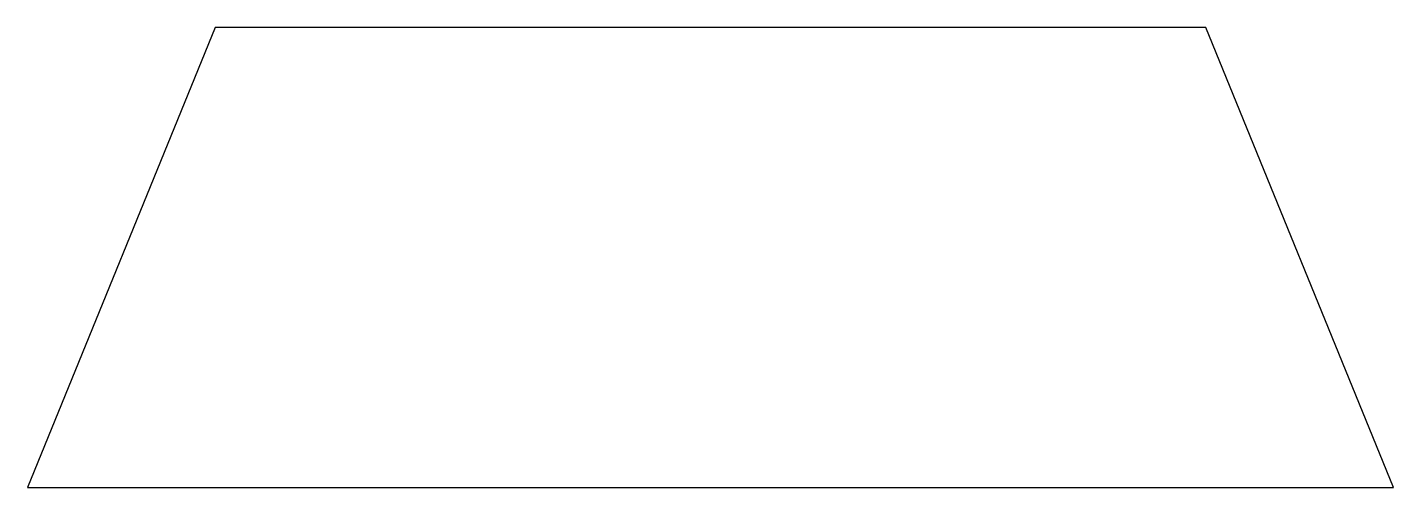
# Model space of a CAD drawing. Header units: millimetres. Extents: x -97 to 97, y -168 to -103.
import ezdxf

# ---------------------------------------------------------------- set-up
doc = ezdxf.new("R2010")
doc.units = ezdxf.units.MM

msp = doc.modelspace()

# ---------------------------------------------------------------- linework, layer by layer
at = {"color": 7, "linetype": 'Continuous', "lineweight": 25}
for p, q in [((-70, -103.29), (-96.55, -168.33)), ((70, -103.29), (-70, -103.29)), ((96.55, -168.33), (70, -103.29)), ((-96.55, -168.33), (96.55, -168.33))]:
    msp.add_line(p, q, dxfattribs=at)

doc.saveas('drawing.dxf')
